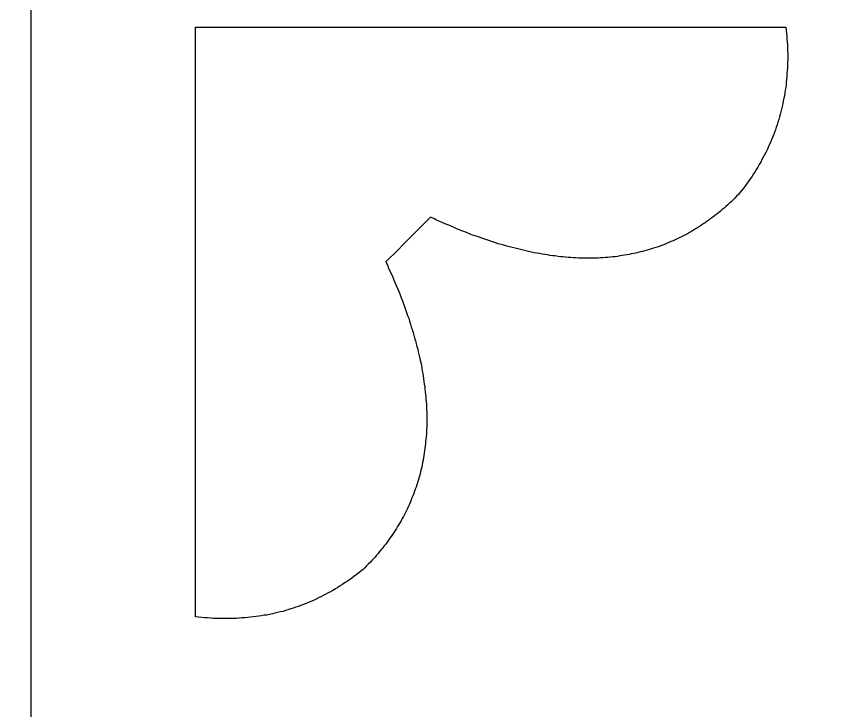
# Model space of a CAD drawing. Header units: centimetres. Extents: x -9.8 to 10, y -7 to 14.1.
# Drawn here: x 7.286 to 8.222, y 12.932 to 13.715 of the extents above; entities that cross this region are included whole.
import ezdxf

# ---------------------------------------------------------------- set-up
doc = ezdxf.new("R2010")
doc.units = ezdxf.units.CM
doc.header["$MEASUREMENT"] = 0
doc.layers.add('layer 1', color=7, linetype='Continuous')

msp = doc.modelspace()

# ---------------------------------------------------------------- linework, layer by layer
at = {"layer": 'layer 1', "color": 39}
for points, knots in [([(-9.82468, 14.13885), (-9.82468, 14.13885), (9.96952, 14.13885), (9.96952, 14.13885), (9.96952, 14.13885), (9.96952, 14.13885), (9.96952, 4.48211), (9.96952, 4.48211), (9.96952, 4.48211), (9.96952, 4.48211), (-9.82468, 4.48211), (-9.82468, 4.48211), (-9.82468, 4.48211), (-9.82468, 4.48211), (-9.82468, 14.13885), (-9.82468, 14.13885)], [0, 0, 0, 0, 0.2, 0.2, 0.2, 0.2, 0.4, 0.4, 0.4, 0.4, 0.6, 0.6, 0.6, 0.6, 1, 1, 1, 1]), ([(8.2899, 11.59955), (8.2899, 11.59955), (8.5993, 11.59955), (8.5993, 11.59955), (8.5993, 11.59955), (8.5993, 11.59955), (9.59126, 11.59955), (9.59126, 11.59955), (9.59126, 11.59955), (9.59126, 11.59955), (9.59126, 13.88873), (9.59126, 13.88873), (9.59126, 13.88873), (9.59126, 13.88873), (8.5993, 13.88873), (8.5993, 13.88873), (8.5993, 13.88873), (8.5993, 13.88873), (8.2899, 13.88873), (8.2899, 13.88873), (8.2899, 13.88873), (8.2899, 13.88873), (7.30229, 13.88873), (7.30229, 13.88873), (7.30229, 13.88873), (7.30229, 13.88873), (7.30229, 11.59955), (7.30229, 11.59955), (7.30229, 11.59955), (7.30229, 11.59955), (8.2899, 11.59955), (8.2899, 11.59955)], [0, 0, 0, 0, 0.111111, 0.111111, 0.111111, 0.111111, 0.222222, 0.222222, 0.222222, 0.222222, 0.333333, 0.333333, 0.333333, 0.333333, 0.444444, 0.444444, 0.444444, 0.444444, 0.555556, 0.555556, 0.555556, 0.555556, 0.666667, 0.666667, 0.666667, 0.666667, 0.777778, 0.777778, 0.777778, 0.777778, 1, 1, 1, 1]), ([(-9.57944, 13.86465), (-9.57944, 13.86465), (9.72428, 13.86465), (9.72428, 13.86465), (9.72428, 13.86465), (9.72428, 13.86465), (9.72428, 4.69839), (9.72428, 4.69839), (9.72428, 4.69839), (9.72428, 4.69839), (-9.57944, 4.69839), (-9.57944, 4.69839), (-9.57944, 4.69839), (-9.57944, 4.69839), (-9.57944, 13.86465), (-9.57944, 13.86465)], [0, 0, 0, 0, 0.2, 0.2, 0.2, 0.2, 0.4, 0.4, 0.4, 0.4, 0.6, 0.6, 0.6, 0.6, 1, 1, 1, 1]), ([(7.7529, 13.48858), (7.7529, 13.48858), (7.7529, 13.48858), (7.7529, 13.48858), (7.7529, 13.48858), (7.7529, 13.48858), (7.75643, 13.48692), (7.75643, 13.48692), (7.75643, 13.48692), (7.75643, 13.48692), (7.75975, 13.48526), (7.75975, 13.48526), (7.75975, 13.48526), (7.75975, 13.48526), (7.76328, 13.48381), (7.76328, 13.48381), (7.76328, 13.48381), (7.76328, 13.48381), (7.76681, 13.48214), (7.76681, 13.48214), (7.76681, 13.48214), (7.76681, 13.48214), (7.76993, 13.48069), (7.76993, 13.48069), (7.76993, 13.48069), (7.76993, 13.48069), (7.77346, 13.47944), (7.77346, 13.47944), (7.77346, 13.47944), (7.77346, 13.47944), (7.77678, 13.47799), (7.77678, 13.47799), (7.77678, 13.47799), (7.77678, 13.47799), (7.78031, 13.47654), (7.78031, 13.47654), (7.78031, 13.47654), (7.78031, 13.47654), (7.78343, 13.47508), (7.78343, 13.47508), (7.78343, 13.47508), (7.78343, 13.47508), (7.78696, 13.47363), (7.78696, 13.47363), (7.78696, 13.47363), (7.78696, 13.47363), (7.79028, 13.47238), (7.79028, 13.47238), (7.79028, 13.47238), (7.79028, 13.47238), (7.7936, 13.47114), (7.7936, 13.47114), (7.7936, 13.47114), (7.7936, 13.47114), (7.79672, 13.46969), (7.79672, 13.46969), (7.79672, 13.46969), (7.79672, 13.46969), (7.80004, 13.46844), (7.80004, 13.46844), (7.80004, 13.46844), (7.80004, 13.46844), (7.80336, 13.4674), (7.80336, 13.4674), (7.80336, 13.4674), (7.80336, 13.4674), (7.80689, 13.46636), (7.80689, 13.46636), (7.80689, 13.46636), (7.80689, 13.46636), (7.8098, 13.46512), (7.8098, 13.46512), (7.8098, 13.46512), (7.8098, 13.46512), (7.81312, 13.46408), (7.81312, 13.46408), (7.81312, 13.46408), (7.81312, 13.46408), (7.81644, 13.46283), (7.81644, 13.46283), (7.81644, 13.46283), (7.81644, 13.46283), (7.81977, 13.46179), (7.81977, 13.46179), (7.81977, 13.46179), (7.81977, 13.46179), (7.82288, 13.46076), (7.82288, 13.46076), (7.82288, 13.46076), (7.82288, 13.46076), (7.826, 13.45972), (7.826, 13.45972), (7.826, 13.45972), (7.826, 13.45972), (7.82932, 13.45868), (7.82932, 13.45868), (7.82932, 13.45868), (7.82932, 13.45868), (7.83264, 13.45785), (7.83264, 13.45785), (7.83264, 13.45785), (7.83264, 13.45785), (7.83555, 13.45681), (7.83555, 13.45681), (7.83555, 13.45681), (7.83555, 13.45681), (7.83887, 13.45598), (7.83887, 13.45598), (7.83887, 13.45598), (7.83887, 13.45598), (7.84199, 13.45494), (7.84199, 13.45494), (7.84199, 13.45494), (7.84199, 13.45494), (7.8451, 13.45432), (7.8451, 13.45432), (7.8451, 13.45432), (7.8451, 13.45432), (7.84822, 13.45349), (7.84822, 13.45349), (7.84822, 13.45349), (7.84822, 13.45349), (7.85133, 13.45266), (7.85133, 13.45266), (7.85133, 13.45266), (7.85133, 13.45266), (7.85444, 13.45203), (7.85444, 13.45203), (7.85444, 13.45203), (7.85444, 13.45203), (7.85756, 13.4512), (7.85756, 13.4512), (7.85756, 13.4512), (7.85756, 13.4512), (7.86067, 13.45058), (7.86067, 13.45058), (7.86067, 13.45058), (7.86067, 13.45058), (7.86358, 13.44996), (7.86358, 13.44996), (7.86358, 13.44996), (7.86358, 13.44996), (7.8667, 13.44913), (7.8667, 13.44913), (7.8667, 13.44913), (7.8667, 13.44913), (7.86981, 13.4485), (7.86981, 13.4485), (7.86981, 13.4485), (7.86981, 13.4485), (7.87293, 13.44809), (7.87293, 13.44809), (7.87293, 13.44809), (7.87293, 13.44809), (7.87583, 13.44747), (7.87583, 13.44747), (7.87583, 13.44747), (7.87583, 13.44747), (7.87874, 13.44684), (7.87874, 13.44684), (7.87874, 13.44684), (7.87874, 13.44684), (7.88186, 13.44643), (7.88186, 13.44643), (7.88186, 13.44643), (7.88186, 13.44643), (7.88497, 13.44601), (7.88497, 13.44601), (7.88497, 13.44601), (7.88497, 13.44601), (7.88767, 13.44539), (7.88767, 13.44539), (7.88767, 13.44539), (7.88767, 13.44539), (7.89078, 13.44497), (7.89078, 13.44497), (7.89078, 13.44497), (7.89078, 13.44497), (7.89369, 13.44477), (7.89369, 13.44477), (7.89369, 13.44477), (7.89369, 13.44477), (7.89681, 13.44435), (7.89681, 13.44435), (7.89681, 13.44435), (7.89681, 13.44435), (7.89951, 13.44394), (7.89951, 13.44394), (7.89951, 13.44394), (7.89951, 13.44394), (7.90241, 13.44373), (7.90241, 13.44373), (7.90241, 13.44373), (7.90241, 13.44373), (7.90532, 13.44331), (7.90532, 13.44331), (7.90532, 13.44331), (7.90532, 13.44331), (7.90823, 13.44311), (7.90823, 13.44311), (7.90823, 13.44311), (7.90823, 13.44311), (7.91134, 13.4429), (7.91134, 13.4429), (7.91134, 13.4429), (7.91134, 13.4429), (7.91404, 13.44269), (7.91404, 13.44269), (7.91404, 13.44269), (7.91404, 13.44269), (7.91695, 13.44269), (7.91695, 13.44269), (7.91695, 13.44269), (7.91695, 13.44269), (7.91986, 13.44248), (7.91986, 13.44248), (7.91986, 13.44248), (7.91986, 13.44248), (7.92256, 13.44227), (7.92256, 13.44227), (7.92256, 13.44227), (7.92256, 13.44227), (7.92546, 13.44227), (7.92546, 13.44227), (7.92546, 13.44227), (7.92546, 13.44227), (7.92816, 13.44227), (7.92816, 13.44227), (7.92816, 13.44227), (7.92816, 13.44227), (7.93107, 13.44227), (7.93107, 13.44227), (7.93107, 13.44227), (7.93107, 13.44227), (7.93377, 13.44227), (7.93377, 13.44227), (7.93377, 13.44227), (7.93377, 13.44227), (7.93668, 13.44227), (7.93668, 13.44227), (7.93668, 13.44227), (7.93668, 13.44227), (7.93917, 13.44227), (7.93917, 13.44227), (7.93917, 13.44227), (7.93917, 13.44227), (7.94207, 13.44248), (7.94207, 13.44248), (7.94207, 13.44248), (7.94207, 13.44248), (7.94477, 13.44269), (7.94477, 13.44269), (7.94477, 13.44269), (7.94477, 13.44269), (7.94768, 13.44269), (7.94768, 13.44269), (7.94768, 13.44269), (7.94768, 13.44269), (7.95038, 13.4429), (7.95038, 13.4429), (7.95038, 13.4429), (7.95038, 13.4429), (7.95287, 13.44311), (7.95287, 13.44311), (7.95287, 13.44311), (7.95287, 13.44311), (7.95557, 13.44352), (7.95557, 13.44352), (7.95557, 13.44352), (7.95557, 13.44352), (7.95848, 13.44373), (7.95848, 13.44373), (7.95848, 13.44373), (7.95848, 13.44373), (7.96118, 13.44394), (7.96118, 13.44394), (7.96118, 13.44394), (7.96118, 13.44394), (7.96388, 13.44435), (7.96388, 13.44435), (7.96388, 13.44435), (7.96388, 13.44435), (7.96637, 13.44477), (7.96637, 13.44477), (7.96637, 13.44477), (7.96637, 13.44477), (7.96907, 13.44518), (7.96907, 13.44518), (7.96907, 13.44518), (7.96907, 13.44518), (7.97156, 13.4456), (7.97156, 13.4456), (7.97156, 13.4456), (7.97156, 13.4456), (7.97426, 13.44601), (7.97426, 13.44601), (7.97426, 13.44601), (7.97426, 13.44601), (7.97696, 13.44643), (7.97696, 13.44643), (7.97696, 13.44643), (7.97696, 13.44643), (7.97945, 13.44705), (7.97945, 13.44705), (7.97945, 13.44705), (7.97945, 13.44705), (7.98194, 13.44747), (7.98194, 13.44747), (7.98194, 13.44747), (7.98194, 13.44747), (7.98464, 13.44809), (7.98464, 13.44809), (7.98464, 13.44809), (7.98464, 13.44809), (7.98714, 13.44871), (7.98714, 13.44871), (7.98714, 13.44871), (7.98714, 13.44871), (7.98984, 13.44933), (7.98984, 13.44933), (7.98984, 13.44933), (7.98984, 13.44933), (7.99212, 13.44996), (7.99212, 13.44996), (7.99212, 13.44996), (7.99212, 13.44996), (7.99482, 13.45058), (7.99482, 13.45058), (7.99482, 13.45058), (7.99482, 13.45058), (7.99731, 13.45141), (7.99731, 13.45141), (7.99731, 13.45141), (7.99731, 13.45141), (7.9998, 13.45203), (7.9998, 13.45203), (7.9998, 13.45203), (7.9998, 13.45203), (8.00229, 13.45287), (8.00229, 13.45287), (8.00229, 13.45287), (8.00229, 13.45287), (8.00458, 13.4537), (8.00458, 13.4537), (8.00458, 13.4537), (8.00458, 13.4537), (8.00707, 13.45432), (8.00707, 13.45432), (8.00707, 13.45432), (8.00707, 13.45432), (8.00956, 13.45515), (8.00956, 13.45515), (8.00956, 13.45515), (8.00956, 13.45515), (8.01205, 13.45598), (8.01205, 13.45598), (8.01205, 13.45598), (8.01205, 13.45598), (8.01455, 13.45702), (8.01455, 13.45702), (8.01455, 13.45702), (8.01455, 13.45702), (8.01683, 13.45785), (8.01683, 13.45785), (8.01683, 13.45785), (8.01683, 13.45785), (8.01932, 13.45889), (8.01932, 13.45889), (8.01932, 13.45889), (8.01932, 13.45889), (8.02181, 13.45993), (8.02181, 13.45993), (8.02181, 13.45993), (8.02181, 13.45993), (8.0241, 13.46096), (8.0241, 13.46096), (8.0241, 13.46096), (8.0241, 13.46096), (8.02659, 13.462), (8.02659, 13.462), (8.02659, 13.462), (8.02659, 13.462), (8.02887, 13.46304), (8.02887, 13.46304), (8.02887, 13.46304), (8.02887, 13.46304), (8.03116, 13.46408), (8.03116, 13.46408), (8.03116, 13.46408), (8.03116, 13.46408), (8.03344, 13.46532), (8.03344, 13.46532), (8.03344, 13.46532), (8.03344, 13.46532), (8.03593, 13.46636), (8.03593, 13.46636), (8.03593, 13.46636), (8.03593, 13.46636), (8.03822, 13.4674), (8.03822, 13.4674), (8.03822, 13.4674), (8.03822, 13.4674), (8.0405, 13.46865), (8.0405, 13.46865), (8.0405, 13.46865), (8.0405, 13.46865), (8.04279, 13.46989), (8.04279, 13.46989), (8.04279, 13.46989), (8.04279, 13.46989), (8.04507, 13.47114), (8.04507, 13.47114), (8.04507, 13.47114), (8.04507, 13.47114), (8.04736, 13.47259), (8.04736, 13.47259), (8.04736, 13.47259), (8.04736, 13.47259), (8.04964, 13.47384), (8.04964, 13.47384), (8.04964, 13.47384), (8.04964, 13.47384), (8.05192, 13.47529), (8.05192, 13.47529), (8.05192, 13.47529), (8.05192, 13.47529), (8.05421, 13.47675), (8.05421, 13.47675), (8.05421, 13.47675), (8.05421, 13.47675), (8.05628, 13.4782), (8.05628, 13.4782), (8.05628, 13.4782), (8.05628, 13.4782), (8.05857, 13.47965), (8.05857, 13.47965), (8.05857, 13.47965), (8.05857, 13.47965), (8.06065, 13.4809), (8.06065, 13.4809), (8.06065, 13.4809), (8.06065, 13.4809), (8.06293, 13.48235), (8.06293, 13.48235), (8.06293, 13.48235), (8.06293, 13.48235), (8.06521, 13.48401), (8.06521, 13.48401), (8.06521, 13.48401), (8.06521, 13.48401), (8.06729, 13.48547), (8.06729, 13.48547), (8.06729, 13.48547), (8.06729, 13.48547), (8.06937, 13.48713), (8.06937, 13.48713), (8.06937, 13.48713), (8.06937, 13.48713), (8.07144, 13.48879), (8.07144, 13.48879), (8.07144, 13.48879), (8.07144, 13.48879), (8.07373, 13.49045), (8.07373, 13.49045), (8.07373, 13.49045), (8.07373, 13.49045), (8.0758, 13.49211), (8.0758, 13.49211), (8.0758, 13.49211), (8.0758, 13.49211), (8.07788, 13.49357), (8.07788, 13.49357), (8.07788, 13.49357), (8.07788, 13.49357), (8.08016, 13.49543), (8.08016, 13.49543), (8.08016, 13.49543), (8.08016, 13.49543), (8.08203, 13.4971), (8.08203, 13.4971), (8.08203, 13.4971), (8.08203, 13.4971), (8.08411, 13.49896), (8.08411, 13.49896), (8.08411, 13.49896), (8.08411, 13.49896), (8.08619, 13.50083), (8.08619, 13.50083), (8.08619, 13.50083), (8.08619, 13.50083), (8.08826, 13.5027), (8.08826, 13.5027), (8.08826, 13.5027), (8.08826, 13.5027), (8.09034, 13.50457), (8.09034, 13.50457), (8.09034, 13.50457), (8.09034, 13.50457), (8.09242, 13.50623), (8.09242, 13.50623), (8.09242, 13.50623), (8.09242, 13.50623), (8.09429, 13.50831), (8.09429, 13.50831), (8.09429, 13.50831), (8.09429, 13.50831), (8.09636, 13.51018), (8.09636, 13.51018), (8.09636, 13.51018), (8.09636, 13.51018), (8.09823, 13.51225), (8.09823, 13.51225), (8.09823, 13.51225), (8.09823, 13.51225), (8.10031, 13.51433), (8.10031, 13.51433), (8.10031, 13.51433), (8.10031, 13.51433), (8.10031, 13.51433), (8.10031, 13.51433), (8.10031, 13.51433), (8.10031, 13.51433), (8.10238, 13.51682), (8.10238, 13.51682), (8.10238, 13.51682), (8.10238, 13.51682), (8.10446, 13.51931), (8.10446, 13.51931), (8.10446, 13.51931), (8.10446, 13.51931), (8.10633, 13.52181), (8.10633, 13.52181), (8.10633, 13.52181), (8.10633, 13.52181), (8.1082, 13.52451), (8.1082, 13.52451), (8.1082, 13.52451), (8.1082, 13.52451), (8.11007, 13.527), (8.11007, 13.527), (8.11007, 13.527), (8.11007, 13.527), (8.11194, 13.5297), (8.11194, 13.5297), (8.11194, 13.5297), (8.11194, 13.5297), (8.1138, 13.53219), (8.1138, 13.53219), (8.1138, 13.53219), (8.1138, 13.53219), (8.11567, 13.53489), (8.11567, 13.53489), (8.11567, 13.53489), (8.11567, 13.53489), (8.11733, 13.53738), (8.11733, 13.53738), (8.11733, 13.53738), (8.11733, 13.53738), (8.1192, 13.54008), (8.1192, 13.54008), (8.1192, 13.54008), (8.1192, 13.54008), (8.12066, 13.54278), (8.12066, 13.54278), (8.12066, 13.54278), (8.12066, 13.54278), (8.12232, 13.54527), (8.12232, 13.54527), (8.12232, 13.54527), (8.12232, 13.54527), (8.12377, 13.54818), (8.12377, 13.54818), (8.12377, 13.54818), (8.12377, 13.54818), (8.12543, 13.55088), (8.12543, 13.55088), (8.12543, 13.55088), (8.12543, 13.55088), (8.12689, 13.55358), (8.12689, 13.55358), (8.12689, 13.55358), (8.12689, 13.55358), (8.12834, 13.55628), (8.12834, 13.55628), (8.12834, 13.55628), (8.12834, 13.55628), (8.12979, 13.55898), (8.12979, 13.55898), (8.12979, 13.55898), (8.12979, 13.55898), (8.13125, 13.56168), (8.13125, 13.56168), (8.13125, 13.56168), (8.13125, 13.56168), (8.1327, 13.56458), (8.1327, 13.56458), (8.1327, 13.56458), (8.1327, 13.56458), (8.13374, 13.56728), (8.13374, 13.56728), (8.13374, 13.56728), (8.13374, 13.56728), (8.13519, 13.57019), (8.13519, 13.57019), (8.13519, 13.57019), (8.13519, 13.57019), (8.13644, 13.57289), (8.13644, 13.57289), (8.13644, 13.57289), (8.13644, 13.57289), (8.13748, 13.5758), (8.13748, 13.5758), (8.13748, 13.5758), (8.13748, 13.5758), (8.13872, 13.5787), (8.13872, 13.5787), (8.13872, 13.5787), (8.13872, 13.5787), (8.13997, 13.5814), (8.13997, 13.5814), (8.13997, 13.5814), (8.13997, 13.5814), (8.14101, 13.5841), (8.14101, 13.5841), (8.14101, 13.5841), (8.14101, 13.5841), (8.14205, 13.58722), (8.14205, 13.58722), (8.14205, 13.58722), (8.14205, 13.58722), (8.14308, 13.59012), (8.14308, 13.59012), (8.14308, 13.59012), (8.14308, 13.59012), (8.14412, 13.59303), (8.14412, 13.59303), (8.14412, 13.59303), (8.14412, 13.59303), (8.14495, 13.59594), (8.14495, 13.59594), (8.14495, 13.59594), (8.14495, 13.59594), (8.14599, 13.59885), (8.14599, 13.59885), (8.14599, 13.59885), (8.14599, 13.59885), (8.14661, 13.60175), (8.14661, 13.60175), (8.14661, 13.60175), (8.14661, 13.60175), (8.14744, 13.60466), (8.14744, 13.60466), (8.14744, 13.60466), (8.14744, 13.60466), (8.14828, 13.60777), (8.14828, 13.60777), (8.14828, 13.60777), (8.14828, 13.60777), (8.1489, 13.61068), (8.1489, 13.61068), (8.1489, 13.61068), (8.1489, 13.61068), (8.14973, 13.61359), (8.14973, 13.61359), (8.14973, 13.61359), (8.14973, 13.61359), (8.15035, 13.6167), (8.15035, 13.6167), (8.15035, 13.6167), (8.15035, 13.6167), (8.15097, 13.61982), (8.15097, 13.61982), (8.15097, 13.61982), (8.15097, 13.61982), (8.1516, 13.62293), (8.1516, 13.62293), (8.1516, 13.62293), (8.1516, 13.62293), (8.15222, 13.62584), (8.15222, 13.62584), (8.15222, 13.62584), (8.15222, 13.62584), (8.15264, 13.62896), (8.15264, 13.62896), (8.15264, 13.62896), (8.15264, 13.62896), (8.15305, 13.63207), (8.15305, 13.63207), (8.15305, 13.63207), (8.15305, 13.63207), (8.15367, 13.63519), (8.15367, 13.63519), (8.15367, 13.63519), (8.15367, 13.63519), (8.15409, 13.63809), (8.15409, 13.63809), (8.15409, 13.63809), (8.15409, 13.63809), (8.1543, 13.64121), (8.1543, 13.64121), (8.1543, 13.64121), (8.1543, 13.64121), (8.15471, 13.64453), (8.15471, 13.64453), (8.15471, 13.64453), (8.15471, 13.64453), (8.15492, 13.64764), (8.15492, 13.64764), (8.15492, 13.64764), (8.15492, 13.64764), (8.15513, 13.65055), (8.15513, 13.65055), (8.15513, 13.65055), (8.15513, 13.65055), (8.15534, 13.65387), (8.15534, 13.65387), (8.15534, 13.65387), (8.15534, 13.65387), (8.15554, 13.6572), (8.15554, 13.6572), (8.15554, 13.6572), (8.15554, 13.6572), (8.15575, 13.66031), (8.15575, 13.66031), (8.15575, 13.66031), (8.15575, 13.66031), (8.15575, 13.66343), (8.15575, 13.66343), (8.15575, 13.66343), (8.15575, 13.66343), (8.15596, 13.66675), (8.15596, 13.66675), (8.15596, 13.66675), (8.15596, 13.66675), (8.15596, 13.67007), (8.15596, 13.67007), (8.15596, 13.67007), (8.15596, 13.67007), (8.15596, 13.67339), (8.15596, 13.67339), (8.15596, 13.67339), (8.15596, 13.67339), (8.15575, 13.67651), (8.15575, 13.67651), (8.15575, 13.67651), (8.15575, 13.67651), (8.15575, 13.67983), (8.15575, 13.67983), (8.15575, 13.67983), (8.15575, 13.67983), (8.15554, 13.68315), (8.15554, 13.68315), (8.15554, 13.68315), (8.15554, 13.68315), (8.15534, 13.68648), (8.15534, 13.68648), (8.15534, 13.68648), (8.15534, 13.68648), (8.15513, 13.68959), (8.15513, 13.68959), (8.15513, 13.68959), (8.15513, 13.68959), (8.15492, 13.69312), (8.15492, 13.69312), (8.15492, 13.69312), (8.15492, 13.69312), (8.15471, 13.69644), (8.15471, 13.69644), (8.15471, 13.69644), (8.15471, 13.69644), (8.1543, 13.69977), (8.1543, 13.69977), (8.1543, 13.69977), (8.1543, 13.69977), (8.15388, 13.70309), (8.15388, 13.70309), (8.15388, 13.70309), (8.15388, 13.70309), (7.48773, 13.70309), (7.48773, 13.70309), (7.48773, 13.70309), (7.48773, 13.70309), (7.48773, 13.03714), (7.48773, 13.03714), (7.48773, 13.03714), (7.48773, 13.03714), (7.48773, 13.03714), (7.48773, 13.03714), (7.48773, 13.03714), (7.48773, 13.03714), (7.49105, 13.03673), (7.49105, 13.03673), (7.49105, 13.03673), (7.49105, 13.03673), (7.49458, 13.03652), (7.49458, 13.03652), (7.49458, 13.03652), (7.49458, 13.03652), (7.4977, 13.0361), (7.4977, 13.0361), (7.4977, 13.0361), (7.4977, 13.0361), (7.50123, 13.0359), (7.50123, 13.0359), (7.50123, 13.0359), (7.50123, 13.0359), (7.50455, 13.03569), (7.50455, 13.03569), (7.50455, 13.03569), (7.50455, 13.03569), (7.50787, 13.03548), (7.50787, 13.03548), (7.50787, 13.03548), (7.50787, 13.03548), (7.51099, 13.03548), (7.51099, 13.03548), (7.51099, 13.03548), (7.51099, 13.03548), (7.51431, 13.03527), (7.51431, 13.03527), (7.51431, 13.03527), (7.51431, 13.03527), (7.51763, 13.03527), (7.51763, 13.03527), (7.51763, 13.03527), (7.51763, 13.03527), (7.52095, 13.03527), (7.52095, 13.03527), (7.52095, 13.03527), (7.52095, 13.03527), (7.52407, 13.03527), (7.52407, 13.03527), (7.52407, 13.03527), (7.52407, 13.03527), (7.52739, 13.03527), (7.52739, 13.03527), (7.52739, 13.03527), (7.52739, 13.03527), (7.53071, 13.03527), (7.53071, 13.03527), (7.53071, 13.03527), (7.53071, 13.03527), (7.53383, 13.03548), (7.53383, 13.03548), (7.53383, 13.03548), (7.53383, 13.03548), (7.53694, 13.03569), (7.53694, 13.03569), (7.53694, 13.03569), (7.53694, 13.03569), (7.54006, 13.0359), (7.54006, 13.0359), (7.54006, 13.0359), (7.54006, 13.0359), (7.54338, 13.0361), (7.54338, 13.0361), (7.54338, 13.0361), (7.54338, 13.0361), (7.54649, 13.03652), (7.54649, 13.03652), (7.54649, 13.03652), (7.54649, 13.03652), (7.54961, 13.03673), (7.54961, 13.03673), (7.54961, 13.03673), (7.54961, 13.03673), (7.55272, 13.03714), (7.55272, 13.03714), (7.55272, 13.03714), (7.55272, 13.03714), (7.55584, 13.03756), (7.55584, 13.03756), (7.55584, 13.03756), (7.55584, 13.03756), (7.55895, 13.03797), (7.55895, 13.03797), (7.55895, 13.03797), (7.55895, 13.03797), (7.56207, 13.03839), (7.56207, 13.03839), (7.56207, 13.03839), (7.56207, 13.03839), (7.56498, 13.03901), (7.56498, 13.03901), (7.56498, 13.03901), (7.56498, 13.03901), (7.56809, 13.03922), (7.56809, 13.03922), (7.56809, 13.03922), (7.56809, 13.03922), (7.5712, 13.03984), (7.5712, 13.03984), (7.5712, 13.03984), (7.5712, 13.03984), (7.57432, 13.04046), (7.57432, 13.04046), (7.57432, 13.04046), (7.57432, 13.04046), (7.57723, 13.04129), (7.57723, 13.04129), (7.57723, 13.04129), (7.57723, 13.04129), (7.58013, 13.04192), (7.58013, 13.04192), (7.58013, 13.04192), (7.58013, 13.04192), (7.58325, 13.04275), (7.58325, 13.04275), (7.58325, 13.04275), (7.58325, 13.04275), (7.58636, 13.04337), (7.58636, 13.04337), (7.58636, 13.04337), (7.58636, 13.04337), (7.58906, 13.0442), (7.58906, 13.0442), (7.58906, 13.0442), (7.58906, 13.0442), (7.59197, 13.04524), (7.59197, 13.04524), (7.59197, 13.04524), (7.59197, 13.04524), (7.59508, 13.04607), (7.59508, 13.04607), (7.59508, 13.04607), (7.59508, 13.04607), (7.59799, 13.04711), (7.59799, 13.04711), (7.59799, 13.04711), (7.59799, 13.04711), (7.6009, 13.04794), (7.6009, 13.04794), (7.6009, 13.04794), (7.6009, 13.04794), (7.6036, 13.04898), (7.6036, 13.04898), (7.6036, 13.04898), (7.6036, 13.04898), (7.60651, 13.05002), (7.60651, 13.05002), (7.60651, 13.05002), (7.60651, 13.05002), (7.60941, 13.05126), (7.60941, 13.05126), (7.60941, 13.05126), (7.60941, 13.05126), (7.61232, 13.05209), (7.61232, 13.05209), (7.61232, 13.05209), (7.61232, 13.05209), (7.61502, 13.05334), (7.61502, 13.05334), (7.61502, 13.05334), (7.61502, 13.05334), (7.61793, 13.05458), (7.61793, 13.05458), (7.61793, 13.05458), (7.61793, 13.05458), (7.62083, 13.05583), (7.62083, 13.05583), (7.62083, 13.05583), (7.62083, 13.05583), (7.62374, 13.05708), (7.62374, 13.05708), (7.62374, 13.05708), (7.62374, 13.05708), (7.62644, 13.05853), (7.62644, 13.05853), (7.62644, 13.05853), (7.62644, 13.05853), (7.62914, 13.05978), (7.62914, 13.05978), (7.62914, 13.05978), (7.62914, 13.05978), (7.63184, 13.06123), (7.63184, 13.06123), (7.63184, 13.06123), (7.63184, 13.06123), (7.63475, 13.06268), (7.63475, 13.06268), (7.63475, 13.06268), (7.63475, 13.06268), (7.63745, 13.06414), (7.63745, 13.06414), (7.63745, 13.06414), (7.63745, 13.06414), (7.63994, 13.06538), (7.63994, 13.06538), (7.63994, 13.06538), (7.63994, 13.06538), (7.64264, 13.06704), (7.64264, 13.06704), (7.64264, 13.06704), (7.64264, 13.06704), (7.64554, 13.06871), (7.64554, 13.06871), (7.64554, 13.06871), (7.64554, 13.06871), (7.64824, 13.07037), (7.64824, 13.07037), (7.64824, 13.07037), (7.64824, 13.07037), (7.65094, 13.07203), (7.65094, 13.07203), (7.65094, 13.07203), (7.65094, 13.07203), (7.65344, 13.07369), (7.65344, 13.07369), (7.65344, 13.07369), (7.65344, 13.07369), (7.65593, 13.07556), (7.65593, 13.07556), (7.65593, 13.07556), (7.65593, 13.07556), (7.65863, 13.07722), (7.65863, 13.07722), (7.65863, 13.07722), (7.65863, 13.07722), (7.66133, 13.07888), (7.66133, 13.07888), (7.66133, 13.07888), (7.66133, 13.07888), (7.66403, 13.08075), (7.66403, 13.08075), (7.66403, 13.08075), (7.66403, 13.08075), (7.66631, 13.08262), (7.66631, 13.08262), (7.66631, 13.08262), (7.66631, 13.08262), (7.66901, 13.08469), (7.66901, 13.08469), (7.66901, 13.08469), (7.66901, 13.08469), (7.6715, 13.08656), (7.6715, 13.08656), (7.6715, 13.08656), (7.6715, 13.08656), (7.6742, 13.08864), (7.6742, 13.08864), (7.6742, 13.08864), (7.6742, 13.08864), (7.67669, 13.09072), (7.67669, 13.09072), (7.67669, 13.09072), (7.67669, 13.09072), (7.67669, 13.09072), (7.67669, 13.09072), (7.67669, 13.09072), (7.67669, 13.09072), (7.67877, 13.09259), (7.67877, 13.09259), (7.67877, 13.09259), (7.67877, 13.09259), (7.68064, 13.09466), (7.68064, 13.09466), (7.68064, 13.09466), (7.68064, 13.09466), (7.68251, 13.09653), (7.68251, 13.09653), (7.68251, 13.09653), (7.68251, 13.09653), (7.68458, 13.09861), (7.68458, 13.09861), (7.68458, 13.09861), (7.68458, 13.09861), (7.68645, 13.10068), (7.68645, 13.10068), (7.68645, 13.10068), (7.68645, 13.10068), (7.68832, 13.10276), (7.68832, 13.10276), (7.68832, 13.10276), (7.68832, 13.10276), (7.69019, 13.10463), (7.69019, 13.10463), (7.69019, 13.10463), (7.69019, 13.10463), (7.69185, 13.10671), (7.69185, 13.10671), (7.69185, 13.10671), (7.69185, 13.10671), (7.69372, 13.10878), (7.69372, 13.10878), (7.69372, 13.10878), (7.69372, 13.10878), (7.69538, 13.11107), (7.69538, 13.11107), (7.69538, 13.11107), (7.69538, 13.11107), (7.69725, 13.11314), (7.69725, 13.11314), (7.69725, 13.11314), (7.69725, 13.11314), (7.69891, 13.11522), (7.69891, 13.11522), (7.69891, 13.11522), (7.69891, 13.11522), (7.70057, 13.1173), (7.70057, 13.1173), (7.70057, 13.1173), (7.70057, 13.1173), (7.70223, 13.11937), (7.70223, 13.11937), (7.70223, 13.11937), (7.70223, 13.11937), (7.7039, 13.12145), (7.7039, 13.12145), (7.7039, 13.12145), (7.7039, 13.12145), (7.70535, 13.12373), (7.70535, 13.12373), (7.70535, 13.12373), (7.70535, 13.12373), (7.7068, 13.12602), (7.7068, 13.12602), (7.7068, 13.12602), (7.7068, 13.12602), (7.70846, 13.12809), (7.70846, 13.12809), (7.70846, 13.12809), (7.70846, 13.12809), (7.70992, 13.13017), (7.70992, 13.13017), (7.70992, 13.13017), (7.70992, 13.13017), (7.71137, 13.13245), (7.71137, 13.13245), (7.71137, 13.13245), (7.71137, 13.13245), (7.71282, 13.13474), (7.71282, 13.13474), (7.71282, 13.13474), (7.71282, 13.13474), (7.71428, 13.13682), (7.71428, 13.13682), (7.71428, 13.13682), (7.71428, 13.13682), (7.71573, 13.1391), (7.71573, 13.1391), (7.71573, 13.1391), (7.71573, 13.1391), (7.71719, 13.14138), (7.71719, 13.14138), (7.71719, 13.14138), (7.71719, 13.14138), (7.71822, 13.14346), (7.71822, 13.14346), (7.71822, 13.14346), (7.71822, 13.14346), (7.71968, 13.14574), (7.71968, 13.14574), (7.71968, 13.14574), (7.71968, 13.14574), (7.72092, 13.14824), (7.72092, 13.14824), (7.72092, 13.14824), (7.72092, 13.14824), (7.72217, 13.15052), (7.72217, 13.15052), (7.72217, 13.15052), (7.72217, 13.15052), (7.72342, 13.15281), (7.72342, 13.15281), (7.72342, 13.15281), (7.72342, 13.15281), (7.72466, 13.15509), (7.72466, 13.15509), (7.72466, 13.15509), (7.72466, 13.15509), (7.7257, 13.15737), (7.7257, 13.15737), (7.7257, 13.15737), (7.7257, 13.15737), (7.72695, 13.15966), (7.72695, 13.15966), (7.72695, 13.15966), (7.72695, 13.15966), (7.72798, 13.16215), (7.72798, 13.16215), (7.72798, 13.16215), (7.72798, 13.16215), (7.72902, 13.16443), (7.72902, 13.16443), (7.72902, 13.16443), (7.72902, 13.16443), (7.73027, 13.16693), (7.73027, 13.16693), (7.73027, 13.16693), (7.73027, 13.16693), (7.73089, 13.16921), (7.73089, 13.16921), (7.73089, 13.16921), (7.73089, 13.16921), (7.73193, 13.17149), (7.73193, 13.17149), (7.73193, 13.17149), (7.73193, 13.17149), (7.73297, 13.17399), (7.73297, 13.17399), (7.73297, 13.17399), (7.73297, 13.17399), (7.73401, 13.17648), (7.73401, 13.17648), (7.73401, 13.17648), (7.73401, 13.17648), (7.73484, 13.17897), (7.73484, 13.17897), (7.73484, 13.17897), (7.73484, 13.17897), (7.73567, 13.18146), (7.73567, 13.18146), (7.73567, 13.18146), (7.73567, 13.18146), (7.7365, 13.18375), (7.7365, 13.18375), (7.7365, 13.18375), (7.7365, 13.18375), (7.73733, 13.18624), (7.73733, 13.18624), (7.73733, 13.18624), (7.73733, 13.18624), (7.73816, 13.18873), (7.73816, 13.18873), (7.73816, 13.18873), (7.73816, 13.18873), (7.73899, 13.19122), (7.73899, 13.19122), (7.73899, 13.19122), (7.73899, 13.19122), (7.73961, 13.19371), (7.73961, 13.19371), (7.73961, 13.19371), (7.73961, 13.19371), (7.74044, 13.1962), (7.74044, 13.1962), (7.74044, 13.1962), (7.74044, 13.1962), (7.74107, 13.1987), (7.74107, 13.1987), (7.74107, 13.1987), (7.74107, 13.1987), (7.74169, 13.20119), (7.74169, 13.20119), (7.74169, 13.20119), (7.74169, 13.20119), (7.74231, 13.20389), (7.74231, 13.20389), (7.74231, 13.20389), (7.74231, 13.20389), (7.74293, 13.20638), (7.74293, 13.20638), (7.74293, 13.20638), (7.74293, 13.20638), (7.74356, 13.20887), (7.74356, 13.20887), (7.74356, 13.20887), (7.74356, 13.20887), (7.74377, 13.21157), (7.74377, 13.21157), (7.74377, 13.21157), (7.74377, 13.21157), (7.74439, 13.21406), (7.74439, 13.21406), (7.74439, 13.21406), (7.74439, 13.21406), (7.7448, 13.21676), (7.7448, 13.21676), (7.7448, 13.21676), (7.7448, 13.21676), (7.74522, 13.21946), (7.74522, 13.21946), (7.74522, 13.21946), (7.74522, 13.21946), (7.74563, 13.22195), (7.74563, 13.22195), (7.74563, 13.22195), (7.74563, 13.22195), (7.74605, 13.22465), (7.74605, 13.22465), (7.74605, 13.22465), (7.74605, 13.22465), (7.74646, 13.22735), (7.74646, 13.22735), (7.74646, 13.22735), (7.74646, 13.22735), (7.74688, 13.23005), (7.74688, 13.23005), (7.74688, 13.23005), (7.74688, 13.23005), (7.74709, 13.23275), (7.74709, 13.23275), (7.74709, 13.23275), (7.74709, 13.23275), (7.7473, 13.23524), (7.7473, 13.23524), (7.7473, 13.23524), (7.7473, 13.23524), (7.74771, 13.23794), (7.74771, 13.23794), (7.74771, 13.23794), (7.74771, 13.23794), (7.74792, 13.24064), (7.74792, 13.24064), (7.74792, 13.24064), (7.74792, 13.24064), (7.74813, 13.24355), (7.74813, 13.24355), (7.74813, 13.24355), (7.74813, 13.24355), (7.74813, 13.24625), (7.74813, 13.24625), (7.74813, 13.24625), (7.74813, 13.24625), (7.74833, 13.24874), (7.74833, 13.24874), (7.74833, 13.24874), (7.74833, 13.24874), (7.74854, 13.25165), (7.74854, 13.25165), (7.74854, 13.25165), (7.74854, 13.25165), (7.74854, 13.25435), (7.74854, 13.25435), (7.74854, 13.25435), (7.74854, 13.25435), (7.74854, 13.25726), (7.74854, 13.25726), (7.74854, 13.25726), (7.74854, 13.25726), (7.74854, 13.25995), (7.74854, 13.25995), (7.74854, 13.25995), (7.74854, 13.25995), (7.74854, 13.26265), (7.74854, 13.26265), (7.74854, 13.26265), (7.74854, 13.26265), (7.74854, 13.26556), (7.74854, 13.26556), (7.74854, 13.26556), (7.74854, 13.26556), (7.74854, 13.26847), (7.74854, 13.26847), (7.74854, 13.26847), (7.74854, 13.26847), (7.74833, 13.27138), (7.74833, 13.27138), (7.74833, 13.27138), (7.74833, 13.27138), (7.74813, 13.27408), (7.74813, 13.27408), (7.74813, 13.27408), (7.74813, 13.27408), (7.74813, 13.27698), (7.74813, 13.27698), (7.74813, 13.27698), (7.74813, 13.27698), (7.74792, 13.27989), (7.74792, 13.27989), (7.74792, 13.27989), (7.74792, 13.27989), (7.74771, 13.2828), (7.74771, 13.2828), (7.74771, 13.2828), (7.74771, 13.2828), (7.7475, 13.2855), (7.7475, 13.2855), (7.7475, 13.2855), (7.7475, 13.2855), (7.74709, 13.2884), (7.74709, 13.2884), (7.74709, 13.2884), (7.74709, 13.2884), (7.74688, 13.29131), (7.74688, 13.29131), (7.74688, 13.29131), (7.74688, 13.29131), (7.74646, 13.29443), (7.74646, 13.29443), (7.74646, 13.29443), (7.74646, 13.29443), (7.74626, 13.29733), (7.74626, 13.29733), (7.74626, 13.29733), (7.74626, 13.29733), (7.74584, 13.30003), (7.74584, 13.30003), (7.74584, 13.30003), (7.74584, 13.30003), (7.74543, 13.30315), (7.74543, 13.30315), (7.74543, 13.30315), (7.74543, 13.30315), (7.7448, 13.30626), (7.7448, 13.30626), (7.7448, 13.30626), (7.7448, 13.30626), (7.74439, 13.30917), (7.74439, 13.30917), (7.74439, 13.30917), (7.74439, 13.30917), (7.74397, 13.31208), (7.74397, 13.31208), (7.74397, 13.31208), (7.74397, 13.31208), (7.74356, 13.31498), (7.74356, 13.31498), (7.74356, 13.31498), (7.74356, 13.31498), (7.74293, 13.3181), (7.74293, 13.3181), (7.74293, 13.3181), (7.74293, 13.3181), (7.74252, 13.32121), (7.74252, 13.32121), (7.74252, 13.32121), (7.74252, 13.32121), (7.7419, 13.32433), (7.7419, 13.32433), (7.7419, 13.32433), (7.7419, 13.32433), (7.74107, 13.32723), (7.74107, 13.32723), (7.74107, 13.32723), (7.74107, 13.32723), (7.74044, 13.33035), (7.74044, 13.33035), (7.74044, 13.33035), (7.74044, 13.33035), (7.73982, 13.33346), (7.73982, 13.33346), (7.73982, 13.33346), (7.73982, 13.33346), (7.73899, 13.33658), (7.73899, 13.33658), (7.73899, 13.33658), (7.73899, 13.33658), (7.73837, 13.33949), (7.73837, 13.33949), (7.73837, 13.33949), (7.73837, 13.33949), (7.73754, 13.3426), (7.73754, 13.3426), (7.73754, 13.3426), (7.73754, 13.3426), (7.7367, 13.34592), (7.7367, 13.34592), (7.7367, 13.34592), (7.7367, 13.34592), (7.73587, 13.34904), (7.73587, 13.34904), (7.73587, 13.34904), (7.73587, 13.34904), (7.73484, 13.35215), (7.73484, 13.35215), (7.73484, 13.35215), (7.73484, 13.35215), (7.73401, 13.35527), (7.73401, 13.35527), (7.73401, 13.35527), (7.73401, 13.35527), (7.73317, 13.35838), (7.73317, 13.35838), (7.73317, 13.35838), (7.73317, 13.35838), (7.73214, 13.3617), (7.73214, 13.3617), (7.73214, 13.3617), (7.73214, 13.3617), (7.7311, 13.36482), (7.7311, 13.36482), (7.7311, 13.36482), (7.7311, 13.36482), (7.73027, 13.36793), (7.73027, 13.36793), (7.73027, 13.36793), (7.73027, 13.36793), (7.72923, 13.37126), (7.72923, 13.37126), (7.72923, 13.37126), (7.72923, 13.37126), (7.72819, 13.37458), (7.72819, 13.37458), (7.72819, 13.37458), (7.72819, 13.37458), (7.72695, 13.37769), (7.72695, 13.37769), (7.72695, 13.37769), (7.72695, 13.37769), (7.72591, 13.38102), (7.72591, 13.38102), (7.72591, 13.38102), (7.72591, 13.38102), (7.72466, 13.38434), (7.72466, 13.38434), (7.72466, 13.38434), (7.72466, 13.38434), (7.72362, 13.38766), (7.72362, 13.38766), (7.72362, 13.38766), (7.72362, 13.38766), (7.72238, 13.39078), (7.72238, 13.39078), (7.72238, 13.39078), (7.72238, 13.39078), (7.72113, 13.3941), (7.72113, 13.3941), (7.72113, 13.3941), (7.72113, 13.3941), (7.71968, 13.39742), (7.71968, 13.39742), (7.71968, 13.39742), (7.71968, 13.39742), (7.71843, 13.40074), (7.71843, 13.40074), (7.71843, 13.40074), (7.71843, 13.40074), (7.71739, 13.40407), (7.71739, 13.40407), (7.71739, 13.40407), (7.71739, 13.40407), (7.71594, 13.40739), (7.71594, 13.40739), (7.71594, 13.40739), (7.71594, 13.40739), (7.71449, 13.41071), (7.71449, 13.41071), (7.71449, 13.41071), (7.71449, 13.41071), (7.71303, 13.41424), (7.71303, 13.41424), (7.71303, 13.41424), (7.71303, 13.41424), (7.71158, 13.41736), (7.71158, 13.41736), (7.71158, 13.41736), (7.71158, 13.41736), (7.71013, 13.42089), (7.71013, 13.42089), (7.71013, 13.42089), (7.71013, 13.42089), (7.70867, 13.42442), (7.70867, 13.42442), (7.70867, 13.42442), (7.70867, 13.42442), (7.70701, 13.42774), (7.70701, 13.42774), (7.70701, 13.42774), (7.70701, 13.42774), (7.70556, 13.43106), (7.70556, 13.43106), (7.70556, 13.43106), (7.70556, 13.43106), (7.7041, 13.43459), (7.7041, 13.43459), (7.7041, 13.43459), (7.7041, 13.43459), (7.70244, 13.43812), (7.70244, 13.43812), (7.70244, 13.43812), (7.70244, 13.43812), (7.70244, 13.43812), (7.70244, 13.43812), (7.70244, 13.43812), (7.70244, 13.43812), (7.71615, 13.45183), (7.71615, 13.45183), (7.71615, 13.45183), (7.71615, 13.45183), (7.72196, 13.45764), (7.72196, 13.45764), (7.72196, 13.45764), (7.72196, 13.45764), (7.72757, 13.46346), (7.72757, 13.46346), (7.72757, 13.46346), (7.72757, 13.46346), (7.73317, 13.46885), (7.73317, 13.46885), (7.73317, 13.46885), (7.73317, 13.46885), (7.7392, 13.47488), (7.7392, 13.47488), (7.7392, 13.47488), (7.7392, 13.47488), (7.7529, 13.48858), (7.7529, 13.48858)], [0, 0, 0, 0, 0.002513, 0.002513, 0.002513, 0.002513, 0.005025, 0.005025, 0.005025, 0.005025, 0.007538, 0.007538, 0.007538, 0.007538, 0.01005, 0.01005, 0.01005, 0.01005, 0.012563, 0.012563, 0.012563, 0.012563, 0.015075, 0.015075, 0.015075, 0.015075, 0.017588, 0.017588, 0.017588, 0.017588, 0.020101, 0.020101, 0.020101, 0.020101, 0.022613, 0.022613, 0.022613, 0.022613, 0.025126, 0.025126, 0.025126, 0.025126, 0.027638, 0.027638, 0.027638, 0.027638, 0.030151, 0.030151, 0.030151, 0.030151, 0.032663, 0.032663, 0.032663, 0.032663, 0.035176, 0.035176, 0.035176, 0.035176, 0.037688, 0.037688, 0.037688, 0.037688, 0.040201, 0.040201, 0.040201, 0.040201, 0.042714, 0.042714, 0.042714, 0.042714, 0.045226, 0.045226, 0.045226, 0.045226, 0.047739, 0.047739, 0.047739, 0.047739, 0.050251, 0.050251, 0.050251, 0.050251, 0.052764, 0.052764, 0.052764, 0.052764, 0.055276, 0.055276, 0.055276, 0.055276, 0.057789, 0.057789, 0.057789, 0.057789, 0.060302, 0.060302, 0.060302, 0.060302, 0.062814, 0.062814, 0.062814, 0.062814, 0.065327, 0.065327, 0.065327, 0.065327, 0.067839, 0.067839, 0.067839, 0.067839, 0.070352, 0.070352, 0.070352, 0.070352, 0.072864, 0.072864, 0.072864, 0.072864, 0.075377, 0.075377, 0.075377, 0.075377, 0.077889, 0.077889, 0.077889, 0.077889, 0.080402, 0.080402, 0.080402, 0.080402, 0.082915, 0.082915, 0.082915, 0.082915, 0.085427, 0.085427, 0.085427, 0.085427, 0.08794, 0.08794, 0.08794, 0.08794, 0.090452, 0.090452, 0.090452, 0.090452, 0.092965, 0.092965, 0.092965, 0.092965, 0.095477, 0.095477, 0.095477, 0.095477, 0.09799, 0.09799, 0.09799, 0.09799, 0.100503, 0.100503, 0.100503, 0.100503, 0.103015, 0.103015, 0.103015, 0.103015, 0.105528, 0.105528, 0.105528, 0.105528, 0.10804, 0.10804, 0.10804, 0.10804, 0.110553, 0.110553, 0.110553, 0.110553, 0.113065, 0.113065, 0.113065, 0.113065, 0.115578, 0.115578, 0.115578, 0.115578, 0.11809, 0.11809, 0.11809, 0.11809, 0.120603, 0.120603, 0.120603, 0.120603, 0.123116, 0.123116, 0.123116, 0.123116, 0.125628, 0.125628, 0.125628, 0.125628, 0.128141, 0.128141, 0.128141, 0.128141, 0.130653, 0.130653, 0.130653, 0.130653, 0.133166, 0.133166, 0.133166, 0.133166, 0.135678, 0.135678, 0.135678, 0.135678, 0.138191, 0.138191, 0.138191, 0.138191, 0.140704, 0.140704, 0.140704, 0.140704, 0.143216, 0.143216, 0.143216, 0.143216, 0.145729, 0.145729, 0.145729, 0.145729, 0.148241, 0.148241, 0.148241, 0.148241, 0.150754, 0.150754, 0.150754, 0.150754, 0.153266, 0.153266, 0.153266, 0.153266, 0.155779, 0.155779, 0.155779, 0.155779, 0.158291, 0.158291, 0.158291, 0.158291, 0.160804, 0.160804, 0.160804, 0.160804, 0.163317, 0.163317, 0.163317, 0.163317, 0.165829, 0.165829, 0.165829, 0.165829, 0.168342, 0.168342, 0.168342, 0.168342, 0.170854, 0.170854, 0.170854, 0.170854, 0.173367, 0.173367, 0.173367, 0.173367, 0.175879, 0.175879, 0.175879, 0.175879, 0.178392, 0.178392, 0.178392, 0.178392, 0.180905, 0.180905, 0.180905, 0.180905, 0.183417, 0.183417, 0.183417, 0.183417, 0.18593, 0.18593, 0.18593, 0.18593, 0.188442, 0.188442, 0.188442, 0.188442, 0.190955, 0.190955, 0.190955, 0.190955, 0.193467, 0.193467, 0.193467, 0.193467, 0.19598, 0.19598, 0.19598, 0.19598, 0.198492, 0.198492, 0.198492, 0.198492, 0.201005, 0.201005, 0.201005, 0.201005, 0.203518, 0.203518, 0.203518, 0.203518, 0.20603, 0.20603, 0.20603, 0.20603, 0.208543, 0.208543, 0.208543, 0.208543, 0.211055, 0.211055, 0.211055, 0.211055, 0.213568, 0.213568, 0.213568, 0.213568, 0.21608, 0.21608, 0.21608, 0.21608, 0.218593, 0.218593, 0.218593, 0.218593, 0.221106, 0.221106, 0.221106, 0.221106, 0.223618, 0.223618, 0.223618, 0.223618, 0.226131, 0.226131, 0.226131, 0.226131, 0.228643, 0.228643, 0.228643, 0.228643, 0.231156, 0.231156, 0.231156, 0.231156, 0.233668, 0.233668, 0.233668, 0.233668, 0.236181, 0.236181, 0.236181, 0.236181, 0.238693, 0.238693, 0.238693, 0.238693, 0.241206, 0.241206, 0.241206, 0.241206, 0.243719, 0.243719, 0.243719, 0.243719, 0.246231, 0.246231, 0.246231, 0.246231, 0.248744, 0.248744, 0.248744, 0.248744, 0.251256, 0.251256, 0.251256, 0.251256, 0.253769, 0.253769, 0.253769, 0.253769, 0.256281, 0.256281, 0.256281, 0.256281, 0.258794, 0.258794, 0.258794, 0.258794, 0.261307, 0.261307, 0.261307, 0.261307, 0.263819, 0.263819, 0.263819, 0.263819, 0.266332, 0.266332, 0.266332, 0.266332, 0.268844, 0.268844, 0.268844, 0.268844, 0.271357, 0.271357, 0.271357, 0.271357, 0.273869, 0.273869, 0.273869, 0.273869, 0.276382, 0.276382, 0.276382, 0.276382, 0.278894, 0.278894, 0.278894, 0.278894, 0.281407, 0.281407, 0.281407, 0.281407, 0.28392, 0.28392, 0.28392, 0.28392, 0.286432, 0.286432, 0.286432, 0.286432, 0.288945, 0.288945, 0.288945, 0.288945, 0.291457, 0.291457, 0.291457, 0.291457, 0.29397, 0.29397, 0.29397, 0.29397, 0.296482, 0.296482, 0.296482, 0.296482, 0.298995, 0.298995, 0.298995, 0.298995, 0.301508, 0.301508, 0.301508, 0.301508, 0.30402, 0.30402, 0.30402, 0.30402, 0.306533, 0.306533, 0.306533, 0.306533, 0.309045, 0.309045, 0.309045, 0.309045, 0.311558, 0.311558, 0.311558, 0.311558, 0.31407, 0.31407, 0.31407, 0.31407, 0.316583, 0.316583, 0.316583, 0.316583, 0.319095, 0.319095, 0.319095, 0.319095, 0.321608, 0.321608, 0.321608, 0.321608, 0.324121, 0.324121, 0.324121, 0.324121, 0.326633, 0.326633, 0.326633, 0.326633, 0.329146, 0.329146, 0.329146, 0.329146, 0.331658, 0.331658, 0.331658, 0.331658, 0.334171, 0.334171, 0.334171, 0.334171, 0.336683, 0.336683, 0.336683, 0.336683, 0.339196, 0.339196, 0.339196, 0.339196, 0.341709, 0.341709, 0.341709, 0.341709, 0.344221, 0.344221, 0.344221, 0.344221, 0.346734, 0.346734, 0.346734, 0.346734, 0.349246, 0.349246, 0.349246, 0.349246, 0.351759, 0.351759, 0.351759, 0.351759, 0.354271, 0.354271, 0.354271, 0.354271, 0.356784, 0.356784, 0.356784, 0.356784, 0.359296, 0.359296, 0.359296, 0.359296, 0.361809, 0.361809, 0.361809, 0.361809, 0.364322, 0.364322, 0.364322, 0.364322, 0.366834, 0.366834, 0.366834, 0.366834, 0.369347, 0.369347, 0.369347, 0.369347, 0.371859, 0.371859, 0.371859, 0.371859, 0.374372, 0.374372, 0.374372, 0.374372, 0.376884, 0.376884, 0.376884, 0.376884, 0.379397, 0.379397, 0.379397, 0.379397, 0.38191, 0.38191, 0.38191, 0.38191, 0.384422, 0.384422, 0.384422, 0.384422, 0.386935, 0.386935, 0.386935, 0.386935, 0.389447, 0.389447, 0.389447, 0.389447, 0.39196, 0.39196, 0.39196, 0.39196, 0.394472, 0.394472, 0.394472, 0.394472, 0.396985, 0.396985, 0.396985, 0.396985, 0.399497, 0.399497, 0.399497, 0.399497, 0.40201, 0.40201, 0.40201, 0.40201, 0.404523, 0.404523, 0.404523, 0.404523, 0.407035, 0.407035, 0.407035, 0.407035, 0.409548, 0.409548, 0.409548, 0.409548, 0.41206, 0.41206, 0.41206, 0.41206, 0.414573, 0.414573, 0.414573, 0.414573, 0.417085, 0.417085, 0.417085, 0.417085, 0.419598, 0.419598, 0.419598, 0.419598, 0.422111, 0.422111, 0.422111, 0.422111, 0.424623, 0.424623, 0.424623, 0.424623, 0.427136, 0.427136, 0.427136, 0.427136, 0.429648, 0.429648, 0.429648, 0.429648, 0.432161, 0.432161, 0.432161, 0.432161, 0.434673, 0.434673, 0.434673, 0.434673, 0.437186, 0.437186, 0.437186, 0.437186, 0.439698, 0.439698, 0.439698, 0.439698, 0.442211, 0.442211, 0.442211, 0.442211, 0.444724, 0.444724, 0.444724, 0.444724, 0.447236, 0.447236, 0.447236, 0.447236, 0.449749, 0.449749, 0.449749, 0.449749, 0.452261, 0.452261, 0.452261, 0.452261, 0.454774, 0.454774, 0.454774, 0.454774, 0.457286, 0.457286, 0.457286, 0.457286, 0.459799, 0.459799, 0.459799, 0.459799, 0.462312, 0.462312, 0.462312, 0.462312, 0.464824, 0.464824, 0.464824, 0.464824, 0.467337, 0.467337, 0.467337, 0.467337, 0.469849, 0.469849, 0.469849, 0.469849, 0.472362, 0.472362, 0.472362, 0.472362, 0.474874, 0.474874, 0.474874, 0.474874, 0.477387, 0.477387, 0.477387, 0.477387, 0.479899, 0.479899, 0.479899, 0.479899, 0.482412, 0.482412, 0.482412, 0.482412, 0.484925, 0.484925, 0.484925, 0.484925, 0.487437, 0.487437, 0.487437, 0.487437, 0.48995, 0.48995, 0.48995, 0.48995, 0.492462, 0.492462, 0.492462, 0.492462, 0.494975, 0.494975, 0.494975, 0.494975, 0.497487, 0.497487, 0.497487, 0.497487, 0.5, 0.5, 0.5, 0.5, 0.502513, 0.502513, 0.502513, 0.502513, 0.505025, 0.505025, 0.505025, 0.505025, 0.507538, 0.507538, 0.507538, 0.507538, 0.51005, 0.51005, 0.51005, 0.51005, 0.512563, 0.512563, 0.512563, 0.512563, 0.515075, 0.515075, 0.515075, 0.515075, 0.517588, 0.517588, 0.517588, 0.517588, 0.520101, 0.520101, 0.520101, 0.520101, 0.522613, 0.522613, 0.522613, 0.522613, 0.525126, 0.525126, 0.525126, 0.525126, 0.527638, 0.527638, 0.527638, 0.527638, 0.530151, 0.530151, 0.530151, 0.530151, 0.532663, 0.532663, 0.532663, 0.532663, 0.535176, 0.535176, 0.535176, 0.535176, 0.537688, 0.537688, 0.537688, 0.537688, 0.540201, 0.540201, 0.540201, 0.540201, 0.542714, 0.542714, 0.542714, 0.542714, 0.545226, 0.545226, 0.545226, 0.545226, 0.547739, 0.547739, 0.547739, 0.547739, 0.550251, 0.550251, 0.550251, 0.550251, 0.552764, 0.552764, 0.552764, 0.552764, 0.555276, 0.555276, 0.555276, 0.555276, 0.557789, 0.557789, 0.557789, 0.557789, 0.560302, 0.560302, 0.560302, 0.560302, 0.562814, 0.562814, 0.562814, 0.562814, 0.565327, 0.565327, 0.565327, 0.565327, 0.567839, 0.567839, 0.567839, 0.567839, 0.570352, 0.570352, 0.570352, 0.570352, 0.572864, 0.572864, 0.572864, 0.572864, 0.575377, 0.575377, 0.575377, 0.575377, 0.577889, 0.577889, 0.577889, 0.577889, 0.580402, 0.580402, 0.580402, 0.580402, 0.582915, 0.582915, 0.582915, 0.582915, 0.585427, 0.585427, 0.585427, 0.585427, 0.58794, 0.58794, 0.58794, 0.58794, 0.590452, 0.590452, 0.590452, 0.590452, 0.592965, 0.592965, 0.592965, 0.592965, 0.595477, 0.595477, 0.595477, 0.595477, 0.59799, 0.59799, 0.59799, 0.59799, 0.600503, 0.600503, 0.600503, 0.600503, 0.603015, 0.603015, 0.603015, 0.603015, 0.605528, 0.605528, 0.605528, 0.605528, 0.60804, 0.60804, 0.60804, 0.60804, 0.610553, 0.610553, 0.610553, 0.610553, 0.613065, 0.613065, 0.613065, 0.613065, 0.615578, 0.615578, 0.615578, 0.615578, 0.61809, 0.61809, 0.61809, 0.61809, 0.620603, 0.620603, 0.620603, 0.620603, 0.623116, 0.623116, 0.623116, 0.623116, 0.625628, 0.625628, 0.625628, 0.625628, 0.628141, 0.628141, 0.628141, 0.628141, 0.630653, 0.630653, 0.630653, 0.630653, 0.633166, 0.633166, 0.633166, 0.633166, 0.635678, 0.635678, 0.635678, 0.635678, 0.638191, 0.638191, 0.638191, 0.638191, 0.640704, 0.640704, 0.640704, 0.640704, 0.643216, 0.643216, 0.643216, 0.643216, 0.645729, 0.645729, 0.645729, 0.645729, 0.648241, 0.648241, 0.648241, 0.648241, 0.650754, 0.650754, 0.650754, 0.650754, 0.653266, 0.653266, 0.653266, 0.653266, 0.655779, 0.655779, 0.655779, 0.655779, 0.658291, 0.658291, 0.658291, 0.658291, 0.660804, 0.660804, 0.660804, 0.660804, 0.663317, 0.663317, 0.663317, 0.663317, 0.665829, 0.665829, 0.665829, 0.665829, 0.668342, 0.668342, 0.668342, 0.668342, 0.670854, 0.670854, 0.670854, 0.670854, 0.673367, 0.673367, 0.673367, 0.673367, 0.675879, 0.675879, 0.675879, 0.675879, 0.678392, 0.678392, 0.678392, 0.678392, 0.680905, 0.680905, 0.680905, 0.680905, 0.683417, 0.683417, 0.683417, 0.683417, 0.68593, 0.68593, 0.68593, 0.68593, 0.688442, 0.688442, 0.688442, 0.688442, 0.690955, 0.690955, 0.690955, 0.690955, 0.693467, 0.693467, 0.693467, 0.693467, 0.69598, 0.69598, 0.69598, 0.69598, 0.698492, 0.698492, 0.698492, 0.698492, 0.701005, 0.701005, 0.701005, 0.701005, 0.703518, 0.703518, 0.703518, 0.703518, 0.70603, 0.70603, 0.70603, 0.70603, 0.708543, 0.708543, 0.708543, 0.708543, 0.711055, 0.711055, 0.711055, 0.711055, 0.713568, 0.713568, 0.713568, 0.713568, 0.71608, 0.71608, 0.71608, 0.71608, 0.718593, 0.718593, 0.718593, 0.718593, 0.721106, 0.721106, 0.721106, 0.721106, 0.723618, 0.723618, 0.723618, 0.723618, 0.726131, 0.726131, 0.726131, 0.726131, 0.728643, 0.728643, 0.728643, 0.728643, 0.731156, 0.731156, 0.731156, 0.731156, 0.733668, 0.733668, 0.733668, 0.733668, 0.736181, 0.736181, 0.736181, 0.736181, 0.738693, 0.738693, 0.738693, 0.738693, 0.741206, 0.741206, 0.741206, 0.741206, 0.743719, 0.743719, 0.743719, 0.743719, 0.746231, 0.746231, 0.746231, 0.746231, 0.748744, 0.748744, 0.748744, 0.748744, 0.751256, 0.751256, 0.751256, 0.751256, 0.753769, 0.753769, 0.753769, 0.753769, 0.756281, 0.756281, 0.756281, 0.756281, 0.758794, 0.758794, 0.758794, 0.758794, 0.761307, 0.761307, 0.761307, 0.761307, 0.763819, 0.763819, 0.763819, 0.763819, 0.766332, 0.766332, 0.766332, 0.766332, 0.768844, 0.768844, 0.768844, 0.768844, 0.771357, 0.771357, 0.771357, 0.771357, 0.773869, 0.773869, 0.773869, 0.773869, 0.776382, 0.776382, 0.776382, 0.776382, 0.778894, 0.778894, 0.778894, 0.778894, 0.781407, 0.781407, 0.781407, 0.781407, 0.78392, 0.78392, 0.78392, 0.78392, 0.786432, 0.786432, 0.786432, 0.786432, 0.788945, 0.788945, 0.788945, 0.788945, 0.791457, 0.791457, 0.791457, 0.791457, 0.79397, 0.79397, 0.79397, 0.79397, 0.796482, 0.796482, 0.796482, 0.796482, 0.798995, 0.798995, 0.798995, 0.798995, 0.801508, 0.801508, 0.801508, 0.801508, 0.80402, 0.80402, 0.80402, 0.80402, 0.806533, 0.806533, 0.806533, 0.806533, 0.809045, 0.809045, 0.809045, 0.809045, 0.811558, 0.811558, 0.811558, 0.811558, 0.81407, 0.81407, 0.81407, 0.81407, 0.816583, 0.816583, 0.816583, 0.816583, 0.819095, 0.819095, 0.819095, 0.819095, 0.821608, 0.821608, 0.821608, 0.821608, 0.824121, 0.824121, 0.824121, 0.824121, 0.826633, 0.826633, 0.826633, 0.826633, 0.829146, 0.829146, 0.829146, 0.829146, 0.831658, 0.831658, 0.831658, 0.831658, 0.834171, 0.834171, 0.834171, 0.834171, 0.836683, 0.836683, 0.836683, 0.836683, 0.839196, 0.839196, 0.839196, 0.839196, 0.841709, 0.841709, 0.841709, 0.841709, 0.844221, 0.844221, 0.844221, 0.844221, 0.846734, 0.846734, 0.846734, 0.846734, 0.849246, 0.849246, 0.849246, 0.849246, 0.851759, 0.851759, 0.851759, 0.851759, 0.854271, 0.854271, 0.854271, 0.854271, 0.856784, 0.856784, 0.856784, 0.856784, 0.859296, 0.859296, 0.859296, 0.859296, 0.861809, 0.861809, 0.861809, 0.861809, 0.864322, 0.864322, 0.864322, 0.864322, 0.866834, 0.866834, 0.866834, 0.866834, 0.869347, 0.869347, 0.869347, 0.869347, 0.871859, 0.871859, 0.871859, 0.871859, 0.874372, 0.874372, 0.874372, 0.874372, 0.876884, 0.876884, 0.876884, 0.876884, 0.879397, 0.879397, 0.879397, 0.879397, 0.88191, 0.88191, 0.88191, 0.88191, 0.884422, 0.884422, 0.884422, 0.884422, 0.886935, 0.886935, 0.886935, 0.886935, 0.889447, 0.889447, 0.889447, 0.889447, 0.89196, 0.89196, 0.89196, 0.89196, 0.894472, 0.894472, 0.894472, 0.894472, 0.896985, 0.896985, 0.896985, 0.896985, 0.899497, 0.899497, 0.899497, 0.899497, 0.90201, 0.90201, 0.90201, 0.90201, 0.904523, 0.904523, 0.904523, 0.904523, 0.907035, 0.907035, 0.907035, 0.907035, 0.909548, 0.909548, 0.909548, 0.909548, 0.91206, 0.91206, 0.91206, 0.91206, 0.914573, 0.914573, 0.914573, 0.914573, 0.917085, 0.917085, 0.917085, 0.917085, 0.919598, 0.919598, 0.919598, 0.919598, 0.922111, 0.922111, 0.922111, 0.922111, 0.924623, 0.924623, 0.924623, 0.924623, 0.927136, 0.927136, 0.927136, 0.927136, 0.929648, 0.929648, 0.929648, 0.929648, 0.932161, 0.932161, 0.932161, 0.932161, 0.934673, 0.934673, 0.934673, 0.934673, 0.937186, 0.937186, 0.937186, 0.937186, 0.939698, 0.939698, 0.939698, 0.939698, 0.942211, 0.942211, 0.942211, 0.942211, 0.944724, 0.944724, 0.944724, 0.944724, 0.947236, 0.947236, 0.947236, 0.947236, 0.949749, 0.949749, 0.949749, 0.949749, 0.952261, 0.952261, 0.952261, 0.952261, 0.954774, 0.954774, 0.954774, 0.954774, 0.957286, 0.957286, 0.957286, 0.957286, 0.959799, 0.959799, 0.959799, 0.959799, 0.962312, 0.962312, 0.962312, 0.962312, 0.964824, 0.964824, 0.964824, 0.964824, 0.967337, 0.967337, 0.967337, 0.967337, 0.969849, 0.969849, 0.969849, 0.969849, 0.972362, 0.972362, 0.972362, 0.972362, 0.974874, 0.974874, 0.974874, 0.974874, 0.977387, 0.977387, 0.977387, 0.977387, 0.979899, 0.979899, 0.979899, 0.979899, 0.982412, 0.982412, 0.982412, 0.982412, 0.984925, 0.984925, 0.984925, 0.984925, 0.987437, 0.987437, 0.987437, 0.987437, 0.98995, 0.98995, 0.98995, 0.98995, 0.992462, 0.992462, 0.992462, 0.992462, 0.994975, 0.994975, 0.994975, 0.994975, 1, 1, 1, 1])]:
    msp.add_open_spline(points, degree=3, knots=knots, dxfattribs=at)

doc.saveas('drawing.dxf')
